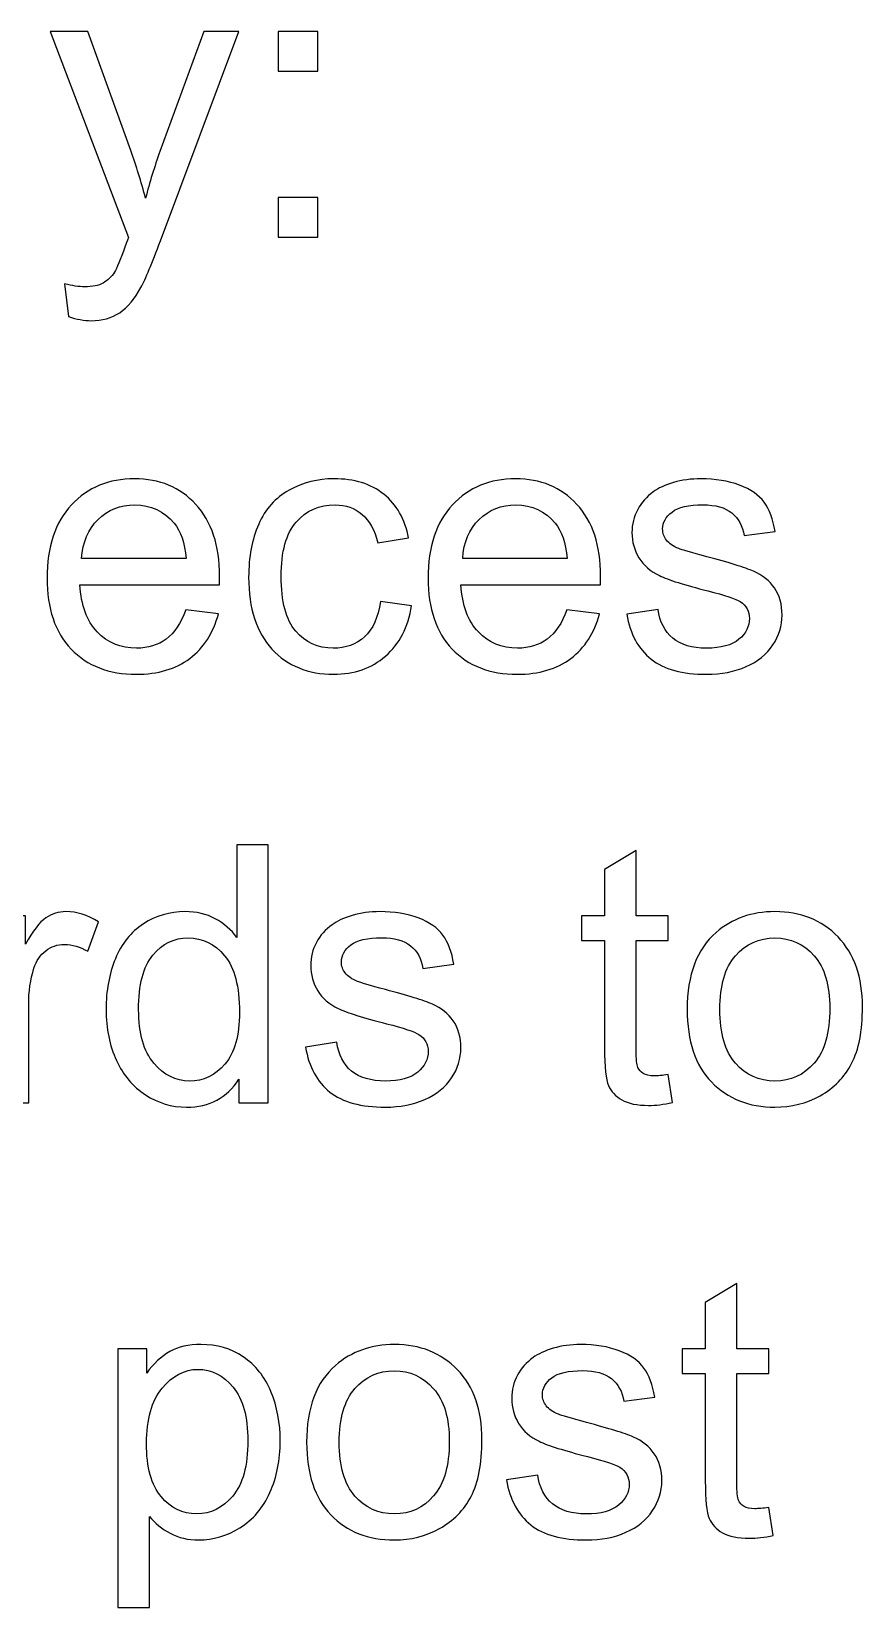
# Model space of a CAD drawing. Header units: centimetres. Extents: x -233 to -82, y 123 to 153.
# Drawn here: x -168.579 to -167.766, y 148.219 to 149.76 of the extents above; entities that cross this region are included whole.
import ezdxf

# ---------------------------------------------------------------- set-up
doc = ezdxf.new("R2010")
doc.units = ezdxf.units.CM
doc.header["$MEASUREMENT"] = 0
doc.layers.add('layer 1', color=7, linetype='Continuous')

msp = doc.modelspace()

# ---------------------------------------------------------------- linework, layer by layer
at = {"layer": 'layer 1'}
for points, knots in [([(-168.54274, 149.48173), (-168.54274, 149.48173), (-168.54659, 149.51385), (-168.54659, 149.51385), (-168.54659, 149.51385), (-168.53911, 149.51176), (-168.53262, 149.51077), (-168.52701, 149.51077), (-168.52701, 149.51077), (-168.51942, 149.51077), (-168.51337, 149.51198), (-168.50886, 149.51451), (-168.50886, 149.51451), (-168.50435, 149.51704), (-168.50061, 149.52067), (-168.49764, 149.52518), (-168.49764, 149.52518), (-168.49555, 149.52859), (-168.49203, 149.53706), (-168.4873, 149.55059), (-168.4873, 149.55059), (-168.48664, 149.55246), (-168.48565, 149.55532), (-168.48422, 149.55895), (-168.48422, 149.55895), (-168.48422, 149.55895), (-168.56056, 149.76047), (-168.56056, 149.76047), (-168.56056, 149.76047), (-168.56056, 149.76047), (-168.52382, 149.76047), (-168.52382, 149.76047), (-168.52382, 149.76047), (-168.52382, 149.76047), (-168.48191, 149.64398), (-168.48191, 149.64398), (-168.48191, 149.64398), (-168.47652, 149.62913), (-168.47168, 149.61362), (-168.46739, 149.59734), (-168.46739, 149.59734), (-168.46343, 149.61307), (-168.4587, 149.62836), (-168.45331, 149.64321), (-168.45331, 149.64321), (-168.45331, 149.64321), (-168.4103, 149.76047), (-168.4103, 149.76047), (-168.4103, 149.76047), (-168.4103, 149.76047), (-168.3762, 149.76047), (-168.3762, 149.76047), (-168.3762, 149.76047), (-168.3762, 149.76047), (-168.45276, 149.55587), (-168.45276, 149.55587), (-168.45276, 149.55587), (-168.46101, 149.53376), (-168.46739, 149.51858), (-168.4719, 149.51022), (-168.4719, 149.51022), (-168.47795, 149.499), (-168.48488, 149.49075), (-168.49269, 149.48547), (-168.49269, 149.48547), (-168.5005, 149.4803), (-168.50985, 149.47766), (-168.52074, 149.47766), (-168.52074, 149.47766), (-168.52734, 149.47766), (-168.53471, 149.47898), (-168.54274, 149.48173)], [0, 0, 0, 0, 0.0526316, 0.0526316, 0.0526316, 0.0526316, 0.1052632, 0.1052632, 0.1052632, 0.1052632, 0.1578947, 0.1578947, 0.1578947, 0.1578947, 0.2105263, 0.2105263, 0.2105263, 0.2105263, 0.2631579, 0.2631579, 0.2631579, 0.2631579, 0.3157895, 0.3157895, 0.3157895, 0.3157895, 0.3684211, 0.3684211, 0.3684211, 0.3684211, 0.4210526, 0.4210526, 0.4210526, 0.4210526, 0.4736842, 0.4736842, 0.4736842, 0.4736842, 0.5263158, 0.5263158, 0.5263158, 0.5263158, 0.5789474, 0.5789474, 0.5789474, 0.5789474, 0.6315789, 0.6315789, 0.6315789, 0.6315789, 0.6842105, 0.6842105, 0.6842105, 0.6842105, 0.7368421, 0.7368421, 0.7368421, 0.7368421, 0.7894737, 0.7894737, 0.7894737, 0.7894737, 0.8421053, 0.8421053, 0.8421053, 0.8421053, 0.8947368, 0.8947368, 0.8947368, 0.8947368, 1, 1, 1, 1]), ([(-168.3377, 149.72164), (-168.3377, 149.72164), (-168.3377, 149.76047), (-168.3377, 149.76047), (-168.3377, 149.76047), (-168.3377, 149.76047), (-168.29887, 149.76047), (-168.29887, 149.76047), (-168.29887, 149.76047), (-168.29887, 149.76047), (-168.29887, 149.72164), (-168.29887, 149.72164), (-168.29887, 149.72164), (-168.29887, 149.72164), (-168.3377, 149.72164), (-168.3377, 149.72164)], [0, 0, 0, 0, 0.2, 0.2, 0.2, 0.2, 0.4, 0.4, 0.4, 0.4, 0.6, 0.6, 0.6, 0.6, 1, 1, 1, 1]), ([(-168.3377, 149.55928), (-168.3377, 149.55928), (-168.3377, 149.59811), (-168.3377, 149.59811), (-168.3377, 149.59811), (-168.3377, 149.59811), (-168.29887, 149.59811), (-168.29887, 149.59811), (-168.29887, 149.59811), (-168.29887, 149.59811), (-168.29887, 149.55928), (-168.29887, 149.55928), (-168.29887, 149.55928), (-168.29887, 149.55928), (-168.3377, 149.55928), (-168.3377, 149.55928)], [0, 0, 0, 0, 0.2, 0.2, 0.2, 0.2, 0.4, 0.4, 0.4, 0.4, 0.6, 0.6, 0.6, 0.6, 1, 1, 1, 1]), ([(-168.4281, 149.19485), (-168.4281, 149.19485), (-168.3961, 149.19085), (-168.3961, 149.19085), (-168.3961, 149.19085), (-168.4012, 149.17215), (-168.4105, 149.15765), (-168.4242, 149.14735), (-168.4242, 149.14735), (-168.4379, 149.13705), (-168.4553, 149.13185), (-168.4765, 149.13185), (-168.4765, 149.13185), (-168.5033, 149.13185), (-168.5245, 149.14005), (-168.5402, 149.15655), (-168.5402, 149.15655), (-168.5559, 149.17305), (-168.5637, 149.19615), (-168.5637, 149.22585), (-168.5637, 149.22585), (-168.5637, 149.25665), (-168.5558, 149.28055), (-168.5399, 149.29755), (-168.5399, 149.29755), (-168.524, 149.31455), (-168.5035, 149.32305), (-168.4782, 149.32305), (-168.4782, 149.32305), (-168.4538, 149.32305), (-168.4338, 149.31475), (-168.4183, 149.29805), (-168.4183, 149.29805), (-168.4028, 149.28135), (-168.395, 149.25795), (-168.395, 149.22775), (-168.395, 149.22775), (-168.395, 149.22595), (-168.3951, 149.22315), (-168.3952, 149.21945), (-168.3952, 149.21945), (-168.3952, 149.21945), (-168.5316, 149.21945), (-168.5316, 149.21945), (-168.5316, 149.21945), (-168.5305, 149.19935), (-168.5248, 149.18405), (-168.5146, 149.17335), (-168.5146, 149.17335), (-168.5044, 149.16265), (-168.4916, 149.15735), (-168.4763, 149.15735), (-168.4763, 149.15735), (-168.465, 149.15735), (-168.4553, 149.16035), (-168.4472, 149.16635), (-168.4472, 149.16635), (-168.4392, 149.17225), (-168.4328, 149.18175), (-168.4281, 149.19485)], [0, 0, 0, 0, 0.0625, 0.0625, 0.0625, 0.0625, 0.125, 0.125, 0.125, 0.125, 0.1875, 0.1875, 0.1875, 0.1875, 0.25, 0.25, 0.25, 0.25, 0.3125, 0.3125, 0.3125, 0.3125, 0.375, 0.375, 0.375, 0.375, 0.4375, 0.4375, 0.4375, 0.4375, 0.5, 0.5, 0.5, 0.5, 0.5625, 0.5625, 0.5625, 0.5625, 0.625, 0.625, 0.625, 0.625, 0.6875, 0.6875, 0.6875, 0.6875, 0.75, 0.75, 0.75, 0.75, 0.8125, 0.8125, 0.8125, 0.8125, 0.875, 0.875, 0.875, 0.875, 1, 1, 1, 1]), ([(-168.2378, 149.20295), (-168.2378, 149.20295), (-168.2073, 149.19895), (-168.2073, 149.19895), (-168.2073, 149.19895), (-168.2106, 149.17795), (-168.2191, 149.16155), (-168.2328, 149.14965), (-168.2328, 149.14965), (-168.2465, 149.13775), (-168.2634, 149.13185), (-168.2834, 149.13185), (-168.2834, 149.13185), (-168.3085, 149.13185), (-168.3286, 149.14005), (-168.3438, 149.15645), (-168.3438, 149.15645), (-168.359, 149.17275), (-168.3666, 149.19625), (-168.3666, 149.22675), (-168.3666, 149.22675), (-168.3666, 149.24645), (-168.3633, 149.26375), (-168.3568, 149.27855), (-168.3568, 149.27855), (-168.3503, 149.29335), (-168.3403, 149.30445), (-168.3269, 149.31195), (-168.3269, 149.31195), (-168.3135, 149.31935), (-168.2989, 149.32305), (-168.2832, 149.32305), (-168.2832, 149.32305), (-168.2633, 149.32305), (-168.2471, 149.31805), (-168.2345, 149.30795), (-168.2345, 149.30795), (-168.2219, 149.29785), (-168.2138, 149.28365), (-168.2102, 149.26515), (-168.2102, 149.26515), (-168.2102, 149.26515), (-168.2404, 149.26045), (-168.2404, 149.26045), (-168.2404, 149.26045), (-168.2433, 149.27275), (-168.2483, 149.28205), (-168.2556, 149.28825), (-168.2556, 149.28825), (-168.2629, 149.29445), (-168.2717, 149.29755), (-168.282, 149.29755), (-168.282, 149.29755), (-168.2977, 149.29755), (-168.3104, 149.29195), (-168.3201, 149.28075), (-168.3201, 149.28075), (-168.3299, 149.26955), (-168.3348, 149.25185), (-168.3348, 149.22755), (-168.3348, 149.22755), (-168.3348, 149.20305), (-168.3301, 149.18515), (-168.3206, 149.17405), (-168.3206, 149.17405), (-168.3112, 149.16295), (-168.2989, 149.15735), (-168.2838, 149.15735), (-168.2838, 149.15735), (-168.2716, 149.15735), (-168.2614, 149.16105), (-168.2532, 149.16855), (-168.2532, 149.16855), (-168.2451, 149.17605), (-168.2399, 149.18745), (-168.2378, 149.20295)], [0, 0, 0, 0, 0.05, 0.05, 0.05, 0.05, 0.1, 0.1, 0.1, 0.1, 0.15, 0.15, 0.15, 0.15, 0.2, 0.2, 0.2, 0.2, 0.25, 0.25, 0.25, 0.25, 0.3, 0.3, 0.3, 0.3, 0.35, 0.35, 0.35, 0.35, 0.4, 0.4, 0.4, 0.4, 0.45, 0.45, 0.45, 0.45, 0.5, 0.5, 0.5, 0.5, 0.55, 0.55, 0.55, 0.55, 0.6, 0.6, 0.6, 0.6, 0.65, 0.65, 0.65, 0.65, 0.7, 0.7, 0.7, 0.7, 0.75, 0.75, 0.75, 0.75, 0.8, 0.8, 0.8, 0.8, 0.85, 0.85, 0.85, 0.85, 0.9, 0.9, 0.9, 0.9, 1, 1, 1, 1]), ([(-168.0555, 149.19485), (-168.0555, 149.19485), (-168.0235, 149.19085), (-168.0235, 149.19085), (-168.0235, 149.19085), (-168.0286, 149.17215), (-168.0379, 149.15765), (-168.0516, 149.14735), (-168.0516, 149.14735), (-168.0653, 149.13705), (-168.0827, 149.13185), (-168.1039, 149.13185), (-168.1039, 149.13185), (-168.1307, 149.13185), (-168.1519, 149.14005), (-168.1676, 149.15655), (-168.1676, 149.15655), (-168.1833, 149.17305), (-168.1911, 149.19615), (-168.1911, 149.22585), (-168.1911, 149.22585), (-168.1911, 149.25665), (-168.1832, 149.28055), (-168.1673, 149.29755), (-168.1673, 149.29755), (-168.1514, 149.31455), (-168.1309, 149.32305), (-168.1056, 149.32305), (-168.1056, 149.32305), (-168.0812, 149.32305), (-168.0612, 149.31475), (-168.0457, 149.29805), (-168.0457, 149.29805), (-168.0302, 149.28135), (-168.0224, 149.25795), (-168.0224, 149.22775), (-168.0224, 149.22775), (-168.0224, 149.22595), (-168.0225, 149.22315), (-168.0226, 149.21945), (-168.0226, 149.21945), (-168.0226, 149.21945), (-168.159, 149.21945), (-168.159, 149.21945), (-168.159, 149.21945), (-168.1579, 149.19935), (-168.1522, 149.18405), (-168.142, 149.17335), (-168.142, 149.17335), (-168.1318, 149.16265), (-168.119, 149.15735), (-168.1037, 149.15735), (-168.1037, 149.15735), (-168.0924, 149.15735), (-168.0827, 149.16035), (-168.0746, 149.16635), (-168.0746, 149.16635), (-168.0666, 149.17225), (-168.0602, 149.18175), (-168.0555, 149.19485)], [0, 0, 0, 0, 0.0625, 0.0625, 0.0625, 0.0625, 0.125, 0.125, 0.125, 0.125, 0.1875, 0.1875, 0.1875, 0.1875, 0.25, 0.25, 0.25, 0.25, 0.3125, 0.3125, 0.3125, 0.3125, 0.375, 0.375, 0.375, 0.375, 0.4375, 0.4375, 0.4375, 0.4375, 0.5, 0.5, 0.5, 0.5, 0.5625, 0.5625, 0.5625, 0.5625, 0.625, 0.625, 0.625, 0.625, 0.6875, 0.6875, 0.6875, 0.6875, 0.75, 0.75, 0.75, 0.75, 0.8125, 0.8125, 0.8125, 0.8125, 0.875, 0.875, 0.875, 0.875, 1, 1, 1, 1]), ([(-167.9969, 149.19055), (-167.9969, 149.19055), (-167.9663, 149.19535), (-167.9663, 149.19535), (-167.9663, 149.19535), (-167.9646, 149.18305), (-167.9598, 149.17365), (-167.9519, 149.16715), (-167.9519, 149.16715), (-167.944, 149.16065), (-167.933, 149.15735), (-167.9189, 149.15735), (-167.9189, 149.15735), (-167.9047, 149.15735), (-167.8941, 149.16025), (-167.8872, 149.16605), (-167.8872, 149.16605), (-167.8803, 149.17185), (-167.8769, 149.17865), (-167.8769, 149.18645), (-167.8769, 149.18645), (-167.8769, 149.19345), (-167.8799, 149.19895), (-167.886, 149.20295), (-167.886, 149.20295), (-167.8903, 149.20565), (-167.9008, 149.20915), (-167.9177, 149.21345), (-167.9177, 149.21345), (-167.9404, 149.21915), (-167.9562, 149.22415), (-167.965, 149.22835), (-167.965, 149.22835), (-167.9738, 149.23255), (-167.9805, 149.23835), (-167.985, 149.24575), (-167.985, 149.24575), (-167.9895, 149.25315), (-167.9918, 149.26135), (-167.9918, 149.27035), (-167.9918, 149.27035), (-167.9918, 149.27845), (-167.9899, 149.28605), (-167.9862, 149.29295), (-167.9862, 149.29295), (-167.9825, 149.29985), (-167.9774, 149.30565), (-167.9709, 149.31025), (-167.9709, 149.31025), (-167.9661, 149.31385), (-167.9595, 149.31685), (-167.9512, 149.31935), (-167.9512, 149.31935), (-167.9429, 149.32185), (-167.9339, 149.32305), (-167.9244, 149.32305), (-167.9244, 149.32305), (-167.9101, 149.32305), (-167.8975, 149.32095), (-167.8866, 149.31685), (-167.8866, 149.31685), (-167.8757, 149.31275), (-167.8677, 149.30715), (-167.8625, 149.30005), (-167.8625, 149.30005), (-167.8574, 149.29295), (-167.8538, 149.28355), (-167.8519, 149.27165), (-167.8519, 149.27165), (-167.8519, 149.27165), (-167.8822, 149.26755), (-167.8822, 149.26755), (-167.8822, 149.26755), (-167.8836, 149.27695), (-167.8876, 149.28435), (-167.8942, 149.28965), (-167.8942, 149.28965), (-167.9008, 149.29495), (-167.9101, 149.29755), (-167.9222, 149.29755), (-167.9222, 149.29755), (-167.9364, 149.29755), (-167.9465, 149.29525), (-167.9526, 149.29055), (-167.9526, 149.29055), (-167.9587, 149.28585), (-167.9618, 149.28025), (-167.9618, 149.27395), (-167.9618, 149.27395), (-167.9618, 149.26985), (-167.9605, 149.26625), (-167.958, 149.26305), (-167.958, 149.26305), (-167.9555, 149.25975), (-167.9515, 149.25695), (-167.9461, 149.25485), (-167.9461, 149.25485), (-167.943, 149.25365), (-167.9339, 149.25095), (-167.9187, 149.24685), (-167.9187, 149.24685), (-167.8968, 149.24095), (-167.8815, 149.23625), (-167.8728, 149.23255), (-167.8728, 149.23255), (-167.8641, 149.22885), (-167.8573, 149.22335), (-167.8524, 149.21625), (-167.8524, 149.21625), (-167.8475, 149.20915), (-167.845, 149.20025), (-167.845, 149.18965), (-167.845, 149.18965), (-167.845, 149.17935), (-167.848, 149.16965), (-167.854, 149.16055), (-167.854, 149.16055), (-167.8601, 149.15145), (-167.8688, 149.14435), (-167.8801, 149.13935), (-167.8801, 149.13935), (-167.8915, 149.13435), (-167.9044, 149.13185), (-167.9187, 149.13185), (-167.9187, 149.13185), (-167.9425, 149.13185), (-167.9606, 149.13675), (-167.9731, 149.14665), (-167.9731, 149.14665), (-167.9856, 149.15655), (-167.9935, 149.17115), (-167.9969, 149.19055)], [0, 0, 0, 0, 0.0294118, 0.0294118, 0.0294118, 0.0294118, 0.0588235, 0.0588235, 0.0588235, 0.0588235, 0.0882353, 0.0882353, 0.0882353, 0.0882353, 0.1176471, 0.1176471, 0.1176471, 0.1176471, 0.1470588, 0.1470588, 0.1470588, 0.1470588, 0.1764706, 0.1764706, 0.1764706, 0.1764706, 0.2058824, 0.2058824, 0.2058824, 0.2058824, 0.2352941, 0.2352941, 0.2352941, 0.2352941, 0.2647059, 0.2647059, 0.2647059, 0.2647059, 0.2941176, 0.2941176, 0.2941176, 0.2941176, 0.3235294, 0.3235294, 0.3235294, 0.3235294, 0.3529412, 0.3529412, 0.3529412, 0.3529412, 0.3823529, 0.3823529, 0.3823529, 0.3823529, 0.4117647, 0.4117647, 0.4117647, 0.4117647, 0.4411765, 0.4411765, 0.4411765, 0.4411765, 0.4705882, 0.4705882, 0.4705882, 0.4705882, 0.5, 0.5, 0.5, 0.5, 0.5294118, 0.5294118, 0.5294118, 0.5294118, 0.5588235, 0.5588235, 0.5588235, 0.5588235, 0.5882353, 0.5882353, 0.5882353, 0.5882353, 0.6176471, 0.6176471, 0.6176471, 0.6176471, 0.6470588, 0.6470588, 0.6470588, 0.6470588, 0.6764706, 0.6764706, 0.6764706, 0.6764706, 0.7058824, 0.7058824, 0.7058824, 0.7058824, 0.7352941, 0.7352941, 0.7352941, 0.7352941, 0.7647059, 0.7647059, 0.7647059, 0.7647059, 0.7941176, 0.7941176, 0.7941176, 0.7941176, 0.8235294, 0.8235294, 0.8235294, 0.8235294, 0.8529412, 0.8529412, 0.8529412, 0.8529412, 0.8823529, 0.8823529, 0.8823529, 0.8823529, 0.9117647, 0.9117647, 0.9117647, 0.9117647, 0.9411765, 0.9411765, 0.9411765, 0.9411765, 1, 1, 1, 1]), ([(-168.5299, 149.24495), (-168.5299, 149.24495), (-168.4278, 149.24495), (-168.4278, 149.24495), (-168.4278, 149.24495), (-168.4291, 149.26035), (-168.433, 149.27195), (-168.4395, 149.27965), (-168.4395, 149.27965), (-168.4494, 149.29155), (-168.4622, 149.29755), (-168.4779, 149.29755), (-168.4779, 149.29755), (-168.4922, 149.29755), (-168.5041, 149.29275), (-168.5138, 149.28325), (-168.5138, 149.28325), (-168.5235, 149.27375), (-168.5289, 149.26095), (-168.5299, 149.24495)], [0, 0, 0, 0, 0.1666667, 0.1666667, 0.1666667, 0.1666667, 0.3333333, 0.3333333, 0.3333333, 0.3333333, 0.5, 0.5, 0.5, 0.5, 0.6666667, 0.6666667, 0.6666667, 0.6666667, 1, 1, 1, 1]), ([(-168.1573, 149.24495), (-168.1573, 149.24495), (-168.0552, 149.24495), (-168.0552, 149.24495), (-168.0552, 149.24495), (-168.0565, 149.26035), (-168.0604, 149.27195), (-168.0669, 149.27965), (-168.0669, 149.27965), (-168.0768, 149.29155), (-168.0896, 149.29755), (-168.1053, 149.29755), (-168.1053, 149.29755), (-168.1196, 149.29755), (-168.1315, 149.29275), (-168.1412, 149.28325), (-168.1412, 149.28325), (-168.1509, 149.27375), (-168.1563, 149.26095), (-168.1573, 149.24495)], [0, 0, 0, 0, 0.1666667, 0.1666667, 0.1666667, 0.1666667, 0.3333333, 0.3333333, 0.3333333, 0.3333333, 0.5, 0.5, 0.5, 0.5, 0.6666667, 0.6666667, 0.6666667, 0.6666667, 1, 1, 1, 1]), ([(-168.3762, 148.71261), (-168.3762, 148.71261), (-168.3762, 148.73571), (-168.3762, 148.73571), (-168.3762, 148.73571), (-168.3878, 148.71761), (-168.4048, 148.70851), (-168.4273, 148.70851), (-168.4273, 148.70851), (-168.4419, 148.70851), (-168.4553, 148.71251), (-168.4675, 148.72061), (-168.4675, 148.72061), (-168.4798, 148.72861), (-168.4892, 148.73981), (-168.4959, 148.75421), (-168.4959, 148.75421), (-168.5026, 148.76861), (-168.506, 148.78521), (-168.506, 148.80391), (-168.506, 148.80391), (-168.506, 148.82221), (-168.503, 148.83871), (-168.4969, 148.85361), (-168.4969, 148.85361), (-168.4908, 148.86851), (-168.4817, 148.87991), (-168.4695, 148.88781), (-168.4695, 148.88781), (-168.4574, 148.89571), (-168.4438, 148.89971), (-168.4287, 148.89971), (-168.4287, 148.89971), (-168.4177, 148.89971), (-168.4079, 148.89741), (-168.3992, 148.89271), (-168.3992, 148.89271), (-168.3906, 148.88801), (-168.3836, 148.88201), (-168.3782, 148.87451), (-168.3782, 148.87451), (-168.3782, 148.87451), (-168.3782, 148.96511), (-168.3782, 148.96511), (-168.3782, 148.96511), (-168.3782, 148.96511), (-168.3474, 148.96511), (-168.3474, 148.96511), (-168.3474, 148.96511), (-168.3474, 148.96511), (-168.3474, 148.71261), (-168.3474, 148.71261), (-168.3474, 148.71261), (-168.3474, 148.71261), (-168.3762, 148.71261), (-168.3762, 148.71261)], [0, 0, 0, 0, 0.0666667, 0.0666667, 0.0666667, 0.0666667, 0.1333333, 0.1333333, 0.1333333, 0.1333333, 0.2, 0.2, 0.2, 0.2, 0.2666667, 0.2666667, 0.2666667, 0.2666667, 0.3333333, 0.3333333, 0.3333333, 0.3333333, 0.4, 0.4, 0.4, 0.4, 0.4666667, 0.4666667, 0.4666667, 0.4666667, 0.5333333, 0.5333333, 0.5333333, 0.5333333, 0.6, 0.6, 0.6, 0.6, 0.6666667, 0.6666667, 0.6666667, 0.6666667, 0.7333333, 0.7333333, 0.7333333, 0.7333333, 0.8, 0.8, 0.8, 0.8, 0.8666667, 0.8666667, 0.8666667, 0.8666667, 1, 1, 1, 1]), ([(-167.9565, 148.74031), (-167.9565, 148.74031), (-167.9521, 148.71291), (-167.9521, 148.71291), (-167.9521, 148.71291), (-167.9608, 148.71111), (-167.9686, 148.71021), (-167.9755, 148.71021), (-167.9755, 148.71021), (-167.9868, 148.71021), (-167.9955, 148.71201), (-168.0017, 148.71561), (-168.0017, 148.71561), (-168.0079, 148.71911), (-168.0123, 148.72381), (-168.0148, 148.72961), (-168.0148, 148.72961), (-168.0173, 148.73541), (-168.0186, 148.74761), (-168.0186, 148.76621), (-168.0186, 148.76621), (-168.0186, 148.76621), (-168.0186, 148.87141), (-168.0186, 148.87141), (-168.0186, 148.87141), (-168.0186, 148.87141), (-168.0413, 148.87141), (-168.0413, 148.87141), (-168.0413, 148.87141), (-168.0413, 148.87141), (-168.0413, 148.89551), (-168.0413, 148.89551), (-168.0413, 148.89551), (-168.0413, 148.89551), (-168.0186, 148.89551), (-168.0186, 148.89551), (-168.0186, 148.89551), (-168.0186, 148.89551), (-168.0186, 148.94081), (-168.0186, 148.94081), (-168.0186, 148.94081), (-168.0186, 148.94081), (-167.9877, 148.95941), (-167.9877, 148.95941), (-167.9877, 148.95941), (-167.9877, 148.95941), (-167.9877, 148.89551), (-167.9877, 148.89551), (-167.9877, 148.89551), (-167.9877, 148.89551), (-167.9565, 148.89551), (-167.9565, 148.89551), (-167.9565, 148.89551), (-167.9565, 148.89551), (-167.9565, 148.87141), (-167.9565, 148.87141), (-167.9565, 148.87141), (-167.9565, 148.87141), (-167.9877, 148.87141), (-167.9877, 148.87141), (-167.9877, 148.87141), (-167.9877, 148.87141), (-167.9877, 148.76441), (-167.9877, 148.76441), (-167.9877, 148.76441), (-167.9877, 148.75561), (-167.9872, 148.74991), (-167.9861, 148.74741), (-167.9861, 148.74741), (-167.985, 148.74491), (-167.9832, 148.74291), (-167.9807, 148.74141), (-167.9807, 148.74141), (-167.9782, 148.73991), (-167.9747, 148.73911), (-167.9702, 148.73911), (-167.9702, 148.73911), (-167.9667, 148.73911), (-167.9622, 148.73951), (-167.9565, 148.74031)], [0, 0, 0, 0, 0.047619, 0.047619, 0.047619, 0.047619, 0.0952381, 0.0952381, 0.0952381, 0.0952381, 0.1428571, 0.1428571, 0.1428571, 0.1428571, 0.1904762, 0.1904762, 0.1904762, 0.1904762, 0.2380952, 0.2380952, 0.2380952, 0.2380952, 0.2857143, 0.2857143, 0.2857143, 0.2857143, 0.3333333, 0.3333333, 0.3333333, 0.3333333, 0.3809524, 0.3809524, 0.3809524, 0.3809524, 0.4285714, 0.4285714, 0.4285714, 0.4285714, 0.4761905, 0.4761905, 0.4761905, 0.4761905, 0.5238095, 0.5238095, 0.5238095, 0.5238095, 0.5714286, 0.5714286, 0.5714286, 0.5714286, 0.6190476, 0.6190476, 0.6190476, 0.6190476, 0.6666667, 0.6666667, 0.6666667, 0.6666667, 0.7142857, 0.7142857, 0.7142857, 0.7142857, 0.7619048, 0.7619048, 0.7619048, 0.7619048, 0.8095238, 0.8095238, 0.8095238, 0.8095238, 0.8571429, 0.8571429, 0.8571429, 0.8571429, 0.9047619, 0.9047619, 0.9047619, 0.9047619, 1, 1, 1, 1]), ([(-168.6127, 148.71261), (-168.6127, 148.71261), (-168.6127, 148.89551), (-168.6127, 148.89551), (-168.6127, 148.89551), (-168.6127, 148.89551), (-168.5848, 148.89551), (-168.5848, 148.89551), (-168.5848, 148.89551), (-168.5848, 148.89551), (-168.5848, 148.86781), (-168.5848, 148.86781), (-168.5848, 148.86781), (-168.5777, 148.88081), (-168.5711, 148.88941), (-168.565, 148.89351), (-168.565, 148.89351), (-168.559, 148.89761), (-168.5524, 148.89971), (-168.5452, 148.89971), (-168.5452, 148.89971), (-168.5347, 148.89971), (-168.5241, 148.89641), (-168.5133, 148.88971), (-168.5133, 148.88971), (-168.5133, 148.88971), (-168.524, 148.86091), (-168.524, 148.86091), (-168.524, 148.86091), (-168.5315, 148.86541), (-168.5391, 148.86761), (-168.5467, 148.86761), (-168.5467, 148.86761), (-168.5535, 148.86761), (-168.5596, 148.86561), (-168.565, 148.86151), (-168.565, 148.86151), (-168.5704, 148.85741), (-168.5742, 148.85181), (-168.5765, 148.84451), (-168.5765, 148.84451), (-168.58, 148.83351), (-168.5817, 148.82151), (-168.5817, 148.80841), (-168.5817, 148.80841), (-168.5817, 148.80841), (-168.5817, 148.71261), (-168.5817, 148.71261), (-168.5817, 148.71261), (-168.5817, 148.71261), (-168.6127, 148.71261), (-168.6127, 148.71261)], [0, 0, 0, 0, 0.0714286, 0.0714286, 0.0714286, 0.0714286, 0.1428571, 0.1428571, 0.1428571, 0.1428571, 0.2142857, 0.2142857, 0.2142857, 0.2142857, 0.2857143, 0.2857143, 0.2857143, 0.2857143, 0.3571429, 0.3571429, 0.3571429, 0.3571429, 0.4285714, 0.4285714, 0.4285714, 0.4285714, 0.5, 0.5, 0.5, 0.5, 0.5714286, 0.5714286, 0.5714286, 0.5714286, 0.6428571, 0.6428571, 0.6428571, 0.6428571, 0.7142857, 0.7142857, 0.7142857, 0.7142857, 0.7857143, 0.7857143, 0.7857143, 0.7857143, 0.8571429, 0.8571429, 0.8571429, 0.8571429, 1, 1, 1, 1]), ([(-168.311, 148.76721), (-168.311, 148.76721), (-168.2804, 148.77201), (-168.2804, 148.77201), (-168.2804, 148.77201), (-168.2787, 148.75971), (-168.2739, 148.75031), (-168.266, 148.74381), (-168.266, 148.74381), (-168.2581, 148.73731), (-168.2471, 148.73401), (-168.233, 148.73401), (-168.233, 148.73401), (-168.2188, 148.73401), (-168.2082, 148.73691), (-168.2013, 148.74271), (-168.2013, 148.74271), (-168.1944, 148.74851), (-168.191, 148.75531), (-168.191, 148.76311), (-168.191, 148.76311), (-168.191, 148.77011), (-168.194, 148.77561), (-168.2001, 148.77961), (-168.2001, 148.77961), (-168.2044, 148.78231), (-168.2149, 148.78581), (-168.2318, 148.79011), (-168.2318, 148.79011), (-168.2545, 148.79581), (-168.2703, 148.80081), (-168.2791, 148.80501), (-168.2791, 148.80501), (-168.2879, 148.80921), (-168.2946, 148.81501), (-168.2991, 148.82241), (-168.2991, 148.82241), (-168.3036, 148.82981), (-168.3059, 148.83801), (-168.3059, 148.84701), (-168.3059, 148.84701), (-168.3059, 148.85511), (-168.304, 148.86271), (-168.3003, 148.86961), (-168.3003, 148.86961), (-168.2966, 148.87651), (-168.2915, 148.88231), (-168.285, 148.88691), (-168.285, 148.88691), (-168.2802, 148.89051), (-168.2736, 148.89351), (-168.2653, 148.89601), (-168.2653, 148.89601), (-168.257, 148.89851), (-168.248, 148.89971), (-168.2385, 148.89971), (-168.2385, 148.89971), (-168.2242, 148.89971), (-168.2116, 148.89761), (-168.2007, 148.89351), (-168.2007, 148.89351), (-168.1898, 148.88941), (-168.1818, 148.88381), (-168.1766, 148.87671), (-168.1766, 148.87671), (-168.1715, 148.86961), (-168.1679, 148.86021), (-168.166, 148.84831), (-168.166, 148.84831), (-168.166, 148.84831), (-168.1963, 148.84421), (-168.1963, 148.84421), (-168.1963, 148.84421), (-168.1977, 148.85361), (-168.2017, 148.86101), (-168.2083, 148.86631), (-168.2083, 148.86631), (-168.2149, 148.87161), (-168.2242, 148.87421), (-168.2363, 148.87421), (-168.2363, 148.87421), (-168.2505, 148.87421), (-168.2606, 148.87191), (-168.2667, 148.86721), (-168.2667, 148.86721), (-168.2728, 148.86251), (-168.2759, 148.85691), (-168.2759, 148.85061), (-168.2759, 148.85061), (-168.2759, 148.84651), (-168.2746, 148.84291), (-168.2721, 148.83971), (-168.2721, 148.83971), (-168.2696, 148.83641), (-168.2656, 148.83361), (-168.2602, 148.83151), (-168.2602, 148.83151), (-168.2571, 148.83031), (-168.248, 148.82761), (-168.2328, 148.82351), (-168.2328, 148.82351), (-168.2109, 148.81761), (-168.1956, 148.81291), (-168.1869, 148.80921), (-168.1869, 148.80921), (-168.1782, 148.80551), (-168.1714, 148.80001), (-168.1665, 148.79291), (-168.1665, 148.79291), (-168.1616, 148.78581), (-168.1591, 148.77691), (-168.1591, 148.76631), (-168.1591, 148.76631), (-168.1591, 148.75601), (-168.1621, 148.74631), (-168.1681, 148.73721), (-168.1681, 148.73721), (-168.1742, 148.72811), (-168.1829, 148.72101), (-168.1942, 148.71601), (-168.1942, 148.71601), (-168.2056, 148.71101), (-168.2185, 148.70851), (-168.2328, 148.70851), (-168.2328, 148.70851), (-168.2566, 148.70851), (-168.2747, 148.71341), (-168.2872, 148.72331), (-168.2872, 148.72331), (-168.2997, 148.73321), (-168.3076, 148.74781), (-168.311, 148.76721)], [0, 0, 0, 0, 0.0294118, 0.0294118, 0.0294118, 0.0294118, 0.0588235, 0.0588235, 0.0588235, 0.0588235, 0.0882353, 0.0882353, 0.0882353, 0.0882353, 0.1176471, 0.1176471, 0.1176471, 0.1176471, 0.1470588, 0.1470588, 0.1470588, 0.1470588, 0.1764706, 0.1764706, 0.1764706, 0.1764706, 0.2058824, 0.2058824, 0.2058824, 0.2058824, 0.2352941, 0.2352941, 0.2352941, 0.2352941, 0.2647059, 0.2647059, 0.2647059, 0.2647059, 0.2941176, 0.2941176, 0.2941176, 0.2941176, 0.3235294, 0.3235294, 0.3235294, 0.3235294, 0.3529412, 0.3529412, 0.3529412, 0.3529412, 0.3823529, 0.3823529, 0.3823529, 0.3823529, 0.4117647, 0.4117647, 0.4117647, 0.4117647, 0.4411765, 0.4411765, 0.4411765, 0.4411765, 0.4705882, 0.4705882, 0.4705882, 0.4705882, 0.5, 0.5, 0.5, 0.5, 0.5294118, 0.5294118, 0.5294118, 0.5294118, 0.5588235, 0.5588235, 0.5588235, 0.5588235, 0.5882353, 0.5882353, 0.5882353, 0.5882353, 0.6176471, 0.6176471, 0.6176471, 0.6176471, 0.6470588, 0.6470588, 0.6470588, 0.6470588, 0.6764706, 0.6764706, 0.6764706, 0.6764706, 0.7058824, 0.7058824, 0.7058824, 0.7058824, 0.7352941, 0.7352941, 0.7352941, 0.7352941, 0.7647059, 0.7647059, 0.7647059, 0.7647059, 0.7941176, 0.7941176, 0.7941176, 0.7941176, 0.8235294, 0.8235294, 0.8235294, 0.8235294, 0.8529412, 0.8529412, 0.8529412, 0.8529412, 0.8823529, 0.8823529, 0.8823529, 0.8823529, 0.9117647, 0.9117647, 0.9117647, 0.9117647, 0.9411765, 0.9411765, 0.9411765, 0.9411765, 1, 1, 1, 1]), ([(-167.9378, 148.80411), (-167.9378, 148.83801), (-167.9284, 148.86301), (-167.9095, 148.87931), (-167.9095, 148.87931), (-167.8938, 148.89291), (-167.8746, 148.89971), (-167.852, 148.89971), (-167.852, 148.89971), (-167.8269, 148.89971), (-167.8063, 148.89151), (-167.7903, 148.87501), (-167.7903, 148.87501), (-167.7744, 148.85851), (-167.7664, 148.83571), (-167.7664, 148.80671), (-167.7664, 148.80671), (-167.7664, 148.78311), (-167.7699, 148.76461), (-167.777, 148.75111), (-167.777, 148.75111), (-167.7841, 148.73761), (-167.7943, 148.72721), (-167.8078, 148.71971), (-167.8078, 148.71971), (-167.8213, 148.71221), (-167.8361, 148.70851), (-167.852, 148.70851), (-167.852, 148.70851), (-167.8776, 148.70851), (-167.8983, 148.71671), (-167.9141, 148.73311), (-167.9141, 148.73311), (-167.9299, 148.74951), (-167.9378, 148.77321), (-167.9378, 148.80411)], [0, 0, 0, 0, 0.1, 0.1, 0.1, 0.1, 0.2, 0.2, 0.2, 0.2, 0.3, 0.3, 0.3, 0.3, 0.4, 0.4, 0.4, 0.4, 0.5, 0.5, 0.5, 0.5, 0.6, 0.6, 0.6, 0.6, 0.7, 0.7, 0.7, 0.7, 0.8, 0.8, 0.8, 0.8, 1, 1, 1, 1]), ([(-168.4742, 148.80391), (-168.4742, 148.78051), (-168.4692, 148.76301), (-168.4593, 148.75141), (-168.4593, 148.75141), (-168.4494, 148.73981), (-168.4378, 148.73401), (-168.4244, 148.73401), (-168.4244, 148.73401), (-168.4109, 148.73401), (-168.3993, 148.73951), (-168.3898, 148.75061), (-168.3898, 148.75061), (-168.3803, 148.76171), (-168.3756, 148.77861), (-168.3756, 148.80131), (-168.3756, 148.80131), (-168.3756, 148.82641), (-168.3804, 148.84481), (-168.3901, 148.85651), (-168.3901, 148.85651), (-168.3998, 148.86821), (-168.4117, 148.87401), (-168.4258, 148.87401), (-168.4258, 148.87401), (-168.4395, 148.87401), (-168.451, 148.86841), (-168.4603, 148.85711), (-168.4603, 148.85711), (-168.4696, 148.84581), (-168.4742, 148.82811), (-168.4742, 148.80391)], [0, 0, 0, 0, 0.1111111, 0.1111111, 0.1111111, 0.1111111, 0.2222222, 0.2222222, 0.2222222, 0.2222222, 0.3333333, 0.3333333, 0.3333333, 0.3333333, 0.4444444, 0.4444444, 0.4444444, 0.4444444, 0.5555556, 0.5555556, 0.5555556, 0.5555556, 0.6666667, 0.6666667, 0.6666667, 0.6666667, 0.7777778, 0.7777778, 0.7777778, 0.7777778, 1, 1, 1, 1]), ([(-167.9059, 148.80411), (-167.9059, 148.78061), (-167.9008, 148.76311), (-167.8906, 148.75151), (-167.8906, 148.75151), (-167.8804, 148.73981), (-167.8675, 148.73401), (-167.852, 148.73401), (-167.852, 148.73401), (-167.8366, 148.73401), (-167.8238, 148.73991), (-167.8136, 148.75161), (-167.8136, 148.75161), (-167.8034, 148.76331), (-167.7983, 148.78111), (-167.7983, 148.80511), (-167.7983, 148.80511), (-167.7983, 148.82771), (-167.8034, 148.84481), (-167.8137, 148.85651), (-167.8137, 148.85651), (-167.824, 148.86821), (-167.8367, 148.87401), (-167.852, 148.87401), (-167.852, 148.87401), (-167.8675, 148.87401), (-167.8804, 148.86821), (-167.8906, 148.85661), (-167.8906, 148.85661), (-167.9008, 148.84501), (-167.9059, 148.82751), (-167.9059, 148.80411)], [0, 0, 0, 0, 0.1111111, 0.1111111, 0.1111111, 0.1111111, 0.2222222, 0.2222222, 0.2222222, 0.2222222, 0.3333333, 0.3333333, 0.3333333, 0.3333333, 0.4444444, 0.4444444, 0.4444444, 0.4444444, 0.5555556, 0.5555556, 0.5555556, 0.5555556, 0.6666667, 0.6666667, 0.6666667, 0.6666667, 0.7777778, 0.7777778, 0.7777778, 0.7777778, 1, 1, 1, 1]), ([(-167.858, 148.31698), (-167.858, 148.31698), (-167.8536, 148.28958), (-167.8536, 148.28958), (-167.8536, 148.28958), (-167.8623, 148.28778), (-167.8701, 148.28688), (-167.877, 148.28688), (-167.877, 148.28688), (-167.8883, 148.28688), (-167.897, 148.28868), (-167.9032, 148.29228), (-167.9032, 148.29228), (-167.9094, 148.29578), (-167.9138, 148.30048), (-167.9163, 148.30628), (-167.9163, 148.30628), (-167.9188, 148.31208), (-167.9201, 148.32428), (-167.9201, 148.34288), (-167.9201, 148.34288), (-167.9201, 148.34288), (-167.9201, 148.44808), (-167.9201, 148.44808), (-167.9201, 148.44808), (-167.9201, 148.44808), (-167.9428, 148.44808), (-167.9428, 148.44808), (-167.9428, 148.44808), (-167.9428, 148.44808), (-167.9428, 148.47218), (-167.9428, 148.47218), (-167.9428, 148.47218), (-167.9428, 148.47218), (-167.9201, 148.47218), (-167.9201, 148.47218), (-167.9201, 148.47218), (-167.9201, 148.47218), (-167.9201, 148.51748), (-167.9201, 148.51748), (-167.9201, 148.51748), (-167.9201, 148.51748), (-167.8892, 148.53608), (-167.8892, 148.53608), (-167.8892, 148.53608), (-167.8892, 148.53608), (-167.8892, 148.47218), (-167.8892, 148.47218), (-167.8892, 148.47218), (-167.8892, 148.47218), (-167.858, 148.47218), (-167.858, 148.47218), (-167.858, 148.47218), (-167.858, 148.47218), (-167.858, 148.44808), (-167.858, 148.44808), (-167.858, 148.44808), (-167.858, 148.44808), (-167.8892, 148.44808), (-167.8892, 148.44808), (-167.8892, 148.44808), (-167.8892, 148.44808), (-167.8892, 148.34108), (-167.8892, 148.34108), (-167.8892, 148.34108), (-167.8892, 148.33228), (-167.8887, 148.32658), (-167.8876, 148.32408), (-167.8876, 148.32408), (-167.8865, 148.32158), (-167.8847, 148.31958), (-167.8822, 148.31808), (-167.8822, 148.31808), (-167.8797, 148.31658), (-167.8762, 148.31578), (-167.8717, 148.31578), (-167.8717, 148.31578), (-167.8682, 148.31578), (-167.8637, 148.31618), (-167.858, 148.31698)], [0, 0, 0, 0, 0.047619, 0.047619, 0.047619, 0.047619, 0.0952381, 0.0952381, 0.0952381, 0.0952381, 0.1428571, 0.1428571, 0.1428571, 0.1428571, 0.1904762, 0.1904762, 0.1904762, 0.1904762, 0.2380952, 0.2380952, 0.2380952, 0.2380952, 0.2857143, 0.2857143, 0.2857143, 0.2857143, 0.3333333, 0.3333333, 0.3333333, 0.3333333, 0.3809524, 0.3809524, 0.3809524, 0.3809524, 0.4285714, 0.4285714, 0.4285714, 0.4285714, 0.4761905, 0.4761905, 0.4761905, 0.4761905, 0.5238095, 0.5238095, 0.5238095, 0.5238095, 0.5714286, 0.5714286, 0.5714286, 0.5714286, 0.6190476, 0.6190476, 0.6190476, 0.6190476, 0.6666667, 0.6666667, 0.6666667, 0.6666667, 0.7142857, 0.7142857, 0.7142857, 0.7142857, 0.7619048, 0.7619048, 0.7619048, 0.7619048, 0.8095238, 0.8095238, 0.8095238, 0.8095238, 0.8571429, 0.8571429, 0.8571429, 0.8571429, 0.9047619, 0.9047619, 0.9047619, 0.9047619, 1, 1, 1, 1]), ([(-168.4945, 148.21918), (-168.4945, 148.21918), (-168.4945, 148.47218), (-168.4945, 148.47218), (-168.4945, 148.47218), (-168.4945, 148.47218), (-168.4663, 148.47218), (-168.4663, 148.47218), (-168.4663, 148.47218), (-168.4663, 148.47218), (-168.4663, 148.44848), (-168.4663, 148.44848), (-168.4663, 148.44848), (-168.4596, 148.45778), (-168.4521, 148.46468), (-168.4437, 148.46938), (-168.4437, 148.46938), (-168.4354, 148.47408), (-168.4252, 148.47638), (-168.4132, 148.47638), (-168.4132, 148.47638), (-168.3976, 148.47638), (-168.3838, 148.47238), (-168.3719, 148.46438), (-168.3719, 148.46438), (-168.36, 148.45628), (-168.3509, 148.44498), (-168.3448, 148.43028), (-168.3448, 148.43028), (-168.3387, 148.41558), (-168.3357, 148.39958), (-168.3357, 148.38208), (-168.3357, 148.38208), (-168.3357, 148.36338), (-168.3391, 148.34658), (-168.3458, 148.33158), (-168.3458, 148.33158), (-168.3525, 148.31658), (-168.3623, 148.30508), (-168.3751, 148.29718), (-168.3751, 148.29718), (-168.3879, 148.28918), (-168.4014, 148.28518), (-168.4155, 148.28518), (-168.4155, 148.28518), (-168.4258, 148.28518), (-168.4351, 148.28738), (-168.4433, 148.29178), (-168.4433, 148.29178), (-168.4515, 148.29608), (-168.4582, 148.30158), (-168.4635, 148.30818), (-168.4635, 148.30818), (-168.4635, 148.30818), (-168.4635, 148.21918), (-168.4635, 148.21918), (-168.4635, 148.21918), (-168.4635, 148.21918), (-168.4945, 148.21918), (-168.4945, 148.21918)], [0, 0, 0, 0, 0.0625, 0.0625, 0.0625, 0.0625, 0.125, 0.125, 0.125, 0.125, 0.1875, 0.1875, 0.1875, 0.1875, 0.25, 0.25, 0.25, 0.25, 0.3125, 0.3125, 0.3125, 0.3125, 0.375, 0.375, 0.375, 0.375, 0.4375, 0.4375, 0.4375, 0.4375, 0.5, 0.5, 0.5, 0.5, 0.5625, 0.5625, 0.5625, 0.5625, 0.625, 0.625, 0.625, 0.625, 0.6875, 0.6875, 0.6875, 0.6875, 0.75, 0.75, 0.75, 0.75, 0.8125, 0.8125, 0.8125, 0.8125, 0.875, 0.875, 0.875, 0.875, 1, 1, 1, 1]), ([(-168.3099, 148.38078), (-168.3099, 148.41468), (-168.3005, 148.43968), (-168.2816, 148.45598), (-168.2816, 148.45598), (-168.2659, 148.46958), (-168.2467, 148.47638), (-168.2241, 148.47638), (-168.2241, 148.47638), (-168.199, 148.47638), (-168.1784, 148.46818), (-168.1624, 148.45168), (-168.1624, 148.45168), (-168.1465, 148.43518), (-168.1385, 148.41238), (-168.1385, 148.38338), (-168.1385, 148.38338), (-168.1385, 148.35978), (-168.142, 148.34128), (-168.1491, 148.32778), (-168.1491, 148.32778), (-168.1562, 148.31428), (-168.1664, 148.30388), (-168.1799, 148.29638), (-168.1799, 148.29638), (-168.1934, 148.28888), (-168.2082, 148.28518), (-168.2241, 148.28518), (-168.2241, 148.28518), (-168.2497, 148.28518), (-168.2704, 148.29338), (-168.2862, 148.30978), (-168.2862, 148.30978), (-168.302, 148.32618), (-168.3099, 148.34988), (-168.3099, 148.38078)], [0, 0, 0, 0, 0.1, 0.1, 0.1, 0.1, 0.2, 0.2, 0.2, 0.2, 0.3, 0.3, 0.3, 0.3, 0.4, 0.4, 0.4, 0.4, 0.5, 0.5, 0.5, 0.5, 0.6, 0.6, 0.6, 0.6, 0.7, 0.7, 0.7, 0.7, 0.8, 0.8, 0.8, 0.8, 1, 1, 1, 1]), ([(-168.1145, 148.34388), (-168.1145, 148.34388), (-168.0839, 148.34868), (-168.0839, 148.34868), (-168.0839, 148.34868), (-168.0822, 148.33638), (-168.0774, 148.32698), (-168.0695, 148.32048), (-168.0695, 148.32048), (-168.0616, 148.31398), (-168.0506, 148.31068), (-168.0365, 148.31068), (-168.0365, 148.31068), (-168.0223, 148.31068), (-168.0117, 148.31358), (-168.0048, 148.31938), (-168.0048, 148.31938), (-167.9979, 148.32518), (-167.9945, 148.33198), (-167.9945, 148.33978), (-167.9945, 148.33978), (-167.9945, 148.34678), (-167.9975, 148.35228), (-168.0036, 148.35628), (-168.0036, 148.35628), (-168.0079, 148.35898), (-168.0184, 148.36248), (-168.0353, 148.36678), (-168.0353, 148.36678), (-168.058, 148.37248), (-168.0738, 148.37748), (-168.0826, 148.38168), (-168.0826, 148.38168), (-168.0914, 148.38588), (-168.0981, 148.39168), (-168.1026, 148.39908), (-168.1026, 148.39908), (-168.1071, 148.40648), (-168.1094, 148.41468), (-168.1094, 148.42368), (-168.1094, 148.42368), (-168.1094, 148.43178), (-168.1075, 148.43938), (-168.1038, 148.44628), (-168.1038, 148.44628), (-168.1001, 148.45318), (-168.095, 148.45898), (-168.0885, 148.46358), (-168.0885, 148.46358), (-168.0837, 148.46718), (-168.0771, 148.47018), (-168.0688, 148.47268), (-168.0688, 148.47268), (-168.0605, 148.47518), (-168.0515, 148.47638), (-168.042, 148.47638), (-168.042, 148.47638), (-168.0277, 148.47638), (-168.0151, 148.47428), (-168.0042, 148.47018), (-168.0042, 148.47018), (-167.9933, 148.46608), (-167.9853, 148.46048), (-167.9801, 148.45338), (-167.9801, 148.45338), (-167.975, 148.44628), (-167.9714, 148.43688), (-167.9695, 148.42498), (-167.9695, 148.42498), (-167.9695, 148.42498), (-167.9998, 148.42088), (-167.9998, 148.42088), (-167.9998, 148.42088), (-168.0012, 148.43028), (-168.0052, 148.43768), (-168.0118, 148.44298), (-168.0118, 148.44298), (-168.0184, 148.44828), (-168.0277, 148.45088), (-168.0398, 148.45088), (-168.0398, 148.45088), (-168.054, 148.45088), (-168.0641, 148.44858), (-168.0702, 148.44388), (-168.0702, 148.44388), (-168.0763, 148.43918), (-168.0794, 148.43358), (-168.0794, 148.42728), (-168.0794, 148.42728), (-168.0794, 148.42318), (-168.0781, 148.41958), (-168.0756, 148.41638), (-168.0756, 148.41638), (-168.0731, 148.41308), (-168.0691, 148.41028), (-168.0637, 148.40818), (-168.0637, 148.40818), (-168.0606, 148.40698), (-168.0515, 148.40428), (-168.0363, 148.40018), (-168.0363, 148.40018), (-168.0144, 148.39428), (-167.9991, 148.38958), (-167.9904, 148.38588), (-167.9904, 148.38588), (-167.9817, 148.38218), (-167.9749, 148.37668), (-167.97, 148.36958), (-167.97, 148.36958), (-167.9651, 148.36248), (-167.9626, 148.35358), (-167.9626, 148.34298), (-167.9626, 148.34298), (-167.9626, 148.33268), (-167.9656, 148.32298), (-167.9716, 148.31388), (-167.9716, 148.31388), (-167.9777, 148.30478), (-167.9864, 148.29768), (-167.9977, 148.29268), (-167.9977, 148.29268), (-168.0091, 148.28768), (-168.022, 148.28518), (-168.0363, 148.28518), (-168.0363, 148.28518), (-168.0601, 148.28518), (-168.0782, 148.29008), (-168.0907, 148.29998), (-168.0907, 148.29998), (-168.1032, 148.30988), (-168.1111, 148.32448), (-168.1145, 148.34388)], [0, 0, 0, 0, 0.0294118, 0.0294118, 0.0294118, 0.0294118, 0.0588235, 0.0588235, 0.0588235, 0.0588235, 0.0882353, 0.0882353, 0.0882353, 0.0882353, 0.1176471, 0.1176471, 0.1176471, 0.1176471, 0.1470588, 0.1470588, 0.1470588, 0.1470588, 0.1764706, 0.1764706, 0.1764706, 0.1764706, 0.2058824, 0.2058824, 0.2058824, 0.2058824, 0.2352941, 0.2352941, 0.2352941, 0.2352941, 0.2647059, 0.2647059, 0.2647059, 0.2647059, 0.2941176, 0.2941176, 0.2941176, 0.2941176, 0.3235294, 0.3235294, 0.3235294, 0.3235294, 0.3529412, 0.3529412, 0.3529412, 0.3529412, 0.3823529, 0.3823529, 0.3823529, 0.3823529, 0.4117647, 0.4117647, 0.4117647, 0.4117647, 0.4411765, 0.4411765, 0.4411765, 0.4411765, 0.4705882, 0.4705882, 0.4705882, 0.4705882, 0.5, 0.5, 0.5, 0.5, 0.5294118, 0.5294118, 0.5294118, 0.5294118, 0.5588235, 0.5588235, 0.5588235, 0.5588235, 0.5882353, 0.5882353, 0.5882353, 0.5882353, 0.6176471, 0.6176471, 0.6176471, 0.6176471, 0.6470588, 0.6470588, 0.6470588, 0.6470588, 0.6764706, 0.6764706, 0.6764706, 0.6764706, 0.7058824, 0.7058824, 0.7058824, 0.7058824, 0.7352941, 0.7352941, 0.7352941, 0.7352941, 0.7647059, 0.7647059, 0.7647059, 0.7647059, 0.7941176, 0.7941176, 0.7941176, 0.7941176, 0.8235294, 0.8235294, 0.8235294, 0.8235294, 0.8529412, 0.8529412, 0.8529412, 0.8529412, 0.8823529, 0.8823529, 0.8823529, 0.8823529, 0.9117647, 0.9117647, 0.9117647, 0.9117647, 0.9411765, 0.9411765, 0.9411765, 0.9411765, 1, 1, 1, 1]), ([(-168.4665, 148.37968), (-168.4665, 148.35618), (-168.4617, 148.33878), (-168.4522, 148.32758), (-168.4522, 148.32758), (-168.4427, 148.31628), (-168.4311, 148.31068), (-168.4175, 148.31068), (-168.4175, 148.31068), (-168.4038, 148.31068), (-168.392, 148.31648), (-168.3821, 148.32818), (-168.3821, 148.32818), (-168.3723, 148.33978), (-168.3674, 148.35778), (-168.3674, 148.38228), (-168.3674, 148.38228), (-168.3674, 148.40558), (-168.3722, 148.42308), (-168.3818, 148.43468), (-168.3818, 148.43468), (-168.3914, 148.44628), (-168.4029, 148.45208), (-168.4162, 148.45208), (-168.4162, 148.45208), (-168.4294, 148.45208), (-168.4411, 148.44588), (-168.4512, 148.43358), (-168.4512, 148.43358), (-168.4614, 148.42118), (-168.4665, 148.40318), (-168.4665, 148.37968)], [0, 0, 0, 0, 0.1111111, 0.1111111, 0.1111111, 0.1111111, 0.2222222, 0.2222222, 0.2222222, 0.2222222, 0.3333333, 0.3333333, 0.3333333, 0.3333333, 0.4444444, 0.4444444, 0.4444444, 0.4444444, 0.5555556, 0.5555556, 0.5555556, 0.5555556, 0.6666667, 0.6666667, 0.6666667, 0.6666667, 0.7777778, 0.7777778, 0.7777778, 0.7777778, 1, 1, 1, 1]), ([(-168.278, 148.38078), (-168.278, 148.35728), (-168.2729, 148.33978), (-168.2627, 148.32818), (-168.2627, 148.32818), (-168.2525, 148.31648), (-168.2396, 148.31068), (-168.2241, 148.31068), (-168.2241, 148.31068), (-168.2087, 148.31068), (-168.1959, 148.31658), (-168.1857, 148.32828), (-168.1857, 148.32828), (-168.1755, 148.33998), (-168.1704, 148.35778), (-168.1704, 148.38178), (-168.1704, 148.38178), (-168.1704, 148.40438), (-168.1755, 148.42148), (-168.1858, 148.43318), (-168.1858, 148.43318), (-168.1961, 148.44488), (-168.2088, 148.45068), (-168.2241, 148.45068), (-168.2241, 148.45068), (-168.2396, 148.45068), (-168.2525, 148.44488), (-168.2627, 148.43328), (-168.2627, 148.43328), (-168.2729, 148.42168), (-168.278, 148.40418), (-168.278, 148.38078)], [0, 0, 0, 0, 0.1111111, 0.1111111, 0.1111111, 0.1111111, 0.2222222, 0.2222222, 0.2222222, 0.2222222, 0.3333333, 0.3333333, 0.3333333, 0.3333333, 0.4444444, 0.4444444, 0.4444444, 0.4444444, 0.5555556, 0.5555556, 0.5555556, 0.5555556, 0.6666667, 0.6666667, 0.6666667, 0.6666667, 0.7777778, 0.7777778, 0.7777778, 0.7777778, 1, 1, 1, 1])]:
    msp.add_open_spline(points, degree=3, knots=knots, dxfattribs=at)

doc.saveas('drawing.dxf')
